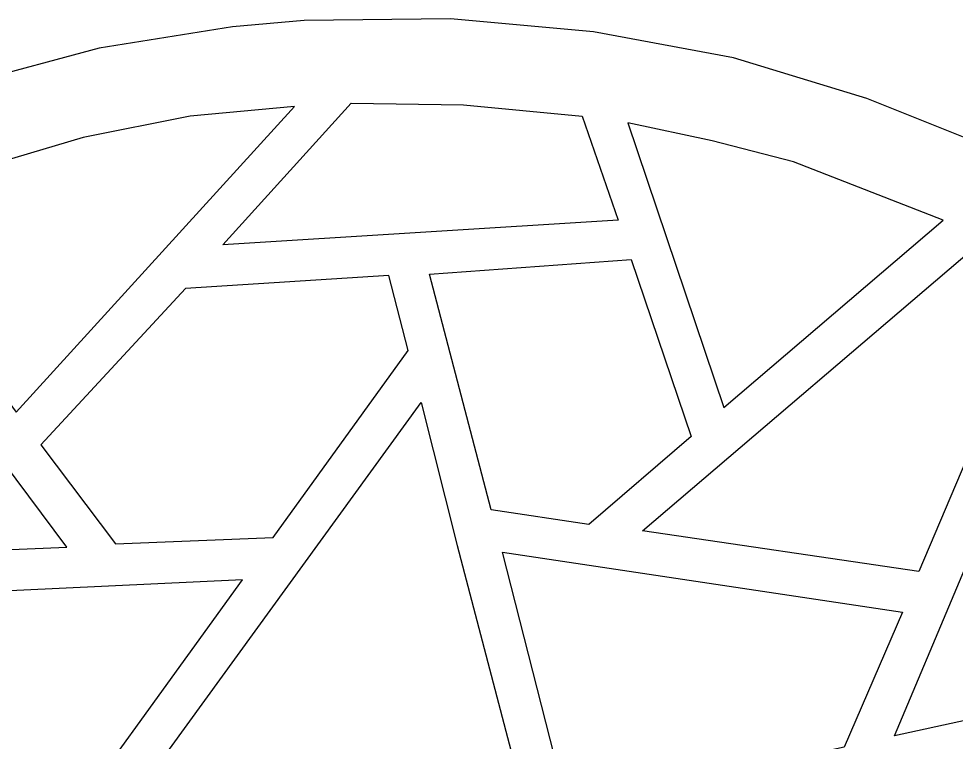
# Model space of a CAD drawing. Header units: centimetres. Extents: x -7.5 to 6.2, y -14.2 to 13.7.
# Drawn here: x -2.467 to 2.03, y -3.953 to -0.482 of the extents above; entities that cross this region are included whole.
import ezdxf

# ---------------------------------------------------------------- set-up
doc = ezdxf.new("R2010")
doc.units = ezdxf.units.CM
doc.header["$MEASUREMENT"] = 0

msp = doc.modelspace()

# ---------------------------------------------------------------- linework, layer by layer
at = {"color": 242}
for points, knots in [([(-1.09796, -0.49), (-1.09796, -0.49), (-0.39593, -0.48225), (-0.39593, -0.48225), (-0.39593, -0.48225), (-0.39593, -0.48225), (0.29056, -0.54457), (0.29056, -0.54457), (0.29056, -0.54457), (0.29056, -0.54457), (0.96125, -0.66938), (0.96125, -0.66938), (0.96125, -0.66938), (0.96125, -0.66938), (1.60086, -0.86453), (1.60086, -0.86453), (1.60086, -0.86453), (1.60086, -0.86453), (2.22492, -1.114), (2.22492, -1.114), (2.22492, -1.114), (2.22492, -1.114), (2.80988, -1.42609), (2.80988, -1.42609), (2.80988, -1.42609), (2.80988, -1.42609), (3.35589, -1.79274), (3.35589, -1.79274), (3.35589, -1.79274), (3.35589, -1.79274), (3.87055, -2.20603), (3.87055, -2.20603), (3.87055, -2.20603), (3.87055, -2.20603), (4.34642, -2.65847), (4.34642, -2.65847), (4.34642, -2.65847), (4.34642, -2.65847), (4.76766, -3.15769), (4.76766, -3.15769), (4.76766, -3.15769), (4.76766, -3.15769), (5.14985, -3.71135), (5.14985, -3.71135), (5.14985, -3.71135), (5.14985, -3.71135), (5.46971, -4.28866), (5.46971, -4.28866), (5.46971, -4.28866), (5.46971, -4.28866), (5.74262, -4.90479), (5.74262, -4.90479), (5.74262, -4.90479), (5.74262, -4.90479), (5.95324, -5.54438), (5.95324, -5.54438), (5.95324, -5.54438), (5.95324, -5.54438), (6.09367, -6.22308), (6.09367, -6.22308), (6.09367, -6.22308), (6.09367, -6.22308), (6.17943, -6.91721), (6.17943, -6.91721), (6.17943, -6.91721), (6.17943, -6.91721), (6.1872, -7.61925), (6.1872, -7.61925), (6.1872, -7.61925), (6.1872, -7.61925), (6.12487, -8.31347), (6.12487, -8.31347), (6.12487, -8.31347), (6.12487, -8.31347), (5.9923, -8.97643), (5.9923, -8.97643), (5.9923, -8.97643), (5.9923, -8.97643), (5.8051, -9.62376), (5.8051, -9.62376), (5.8051, -9.62376), (5.8051, -9.62376), (5.54768, -10.23988), (5.54768, -10.23988), (5.54768, -10.23988), (5.54768, -10.23988), (5.24331, -10.82489), (5.24331, -10.82489), (5.24331, -10.82489), (5.24331, -10.82489), (4.87692, -11.37093), (4.87692, -11.37093), (4.87692, -11.37093), (4.87692, -11.37093), (4.46338, -11.88568), (4.46338, -11.88568), (4.46338, -11.88568), (4.46338, -11.88568), (4.00322, -12.36148), (4.00322, -12.36148), (4.00322, -12.36148), (4.00322, -12.36148), (3.50407, -12.79056), (3.50407, -12.79056), (3.50407, -12.79056), (3.50407, -12.79056), (2.95804, -13.17276), (2.95804, -13.17276), (2.95804, -13.17276), (2.95804, -13.17276), (2.38085, -13.49262), (2.38085, -13.49262), (2.38085, -13.49262), (2.38085, -13.49262), (1.76476, -13.76553), (1.76476, -13.76553), (1.76476, -13.76553), (1.76476, -13.76553), (1.11731, -13.9684), (1.11731, -13.9684), (1.11731, -13.9684), (1.11731, -13.9684), (0.44645, -14.11658), (0.44645, -14.11658), (0.44645, -14.11658), (0.44645, -14.11658), (-0.24777, -14.19457), (-0.24777, -14.19457), (-0.24777, -14.19457), (-0.24777, -14.19457), (-0.95756, -14.20233), (-0.95756, -14.20233), (-0.95756, -14.20233), (-0.95756, -14.20233), (-1.64391, -14.14002), (-1.64391, -14.14002), (-1.64391, -14.14002), (-1.64391, -14.14002), (-2.31475, -14.00728), (-2.31475, -14.00728), (-2.31475, -14.00728), (-2.31475, -14.00728), (-2.95437, -13.82005), (-2.95437, -13.82005), (-2.95437, -13.82005), (-2.95437, -13.82005), (-3.57051, -13.56283), (-3.57051, -13.56283), (-3.57051, -13.56283), (-3.57051, -13.56283), (-4.15547, -13.25849), (-4.15547, -13.25849), (-4.15547, -13.25849), (-4.15547, -13.25849), (-4.7014, -12.89982), (-4.7014, -12.89982), (-4.7014, -12.89982), (-4.7014, -12.89982), (-5.21633, -12.48629), (-5.21633, -12.48629), (-5.21633, -12.48629), (-5.21633, -12.48629), (-5.69209, -12.02612), (-5.69209, -12.02612), (-5.69209, -12.02612), (-5.69209, -12.02612), (-6.12114, -11.51923), (-6.12114, -11.51923), (-6.12114, -11.51923), (-6.12114, -11.51923), (-6.49548, -10.98094), (-6.49548, -10.98094), (-6.49548, -10.98094), (-6.49548, -10.98094), (-6.823, -10.39592), (-6.823, -10.39592), (-6.823, -10.39592), (-6.823, -10.39592), (-7.08821, -9.7876), (-7.08821, -9.7876), (-7.08821, -9.7876), (-7.08821, -9.7876), (-7.3067, -9.14018), (-7.3067, -9.14018), (-7.3067, -9.14018), (-7.3067, -9.14018), (-7.44709, -8.46151), (-7.44709, -8.46151), (-7.44709, -8.46151), (-7.44709, -8.46151), (-7.52514, -7.76739), (-7.52514, -7.76739), (-7.52514, -7.76739), (-7.52514, -7.76739), (-7.54065, -7.34608), (-7.54065, -7.34608), (-7.54065, -7.34608), (-7.54065, -7.34608), (-7.50948, -6.69105), (-7.50948, -6.69105), (-7.50948, -6.69105), (-7.50948, -6.69105), (-7.42368, -6.05142), (-7.42368, -6.05142), (-7.42368, -6.05142), (-7.42368, -6.05142), (-7.27539, -5.44292), (-7.27539, -5.44292), (-7.27539, -5.44292), (-7.27539, -5.44292), (-7.07268, -4.85013), (-7.07268, -4.85013), (-7.07268, -4.85013), (-7.07268, -4.85013), (-6.823, -4.28083), (-6.823, -4.28083), (-6.823, -4.28083), (-6.823, -4.28083), (-6.51888, -3.75044), (-6.51888, -3.75044), (-6.51888, -3.75044), (-6.51888, -3.75044), (-6.1679, -3.23555), (-6.1679, -3.23555), (-6.1679, -3.23555), (-6.1679, -3.23555), (-5.78572, -2.76773), (-5.78572, -2.76773), (-5.78572, -2.76773), (-5.78572, -2.76773), (-5.35671, -2.33082), (-5.35671, -2.33082), (-5.35671, -2.33082), (-5.35671, -2.33082), (-4.88871, -1.92517), (-4.88871, -1.92517), (-4.88871, -1.92517), (-4.88871, -1.92517), (-4.38172, -1.57418), (-4.38172, -1.57418), (-4.38172, -1.57418), (-4.38172, -1.57418), (-3.85122, -1.26221), (-3.85122, -1.26221), (-3.85122, -1.26221), (-3.85122, -1.26221), (-3.28176, -0.99701), (-3.28176, -0.99701), (-3.28176, -0.99701), (-3.28176, -0.99701), (-2.68907, -0.78639), (-2.68907, -0.78639), (-2.68907, -0.78639), (-2.68907, -0.78639), (-2.0807, -0.62261), (-2.0807, -0.62261), (-2.0807, -0.62261), (-2.0807, -0.62261), (-1.44112, -0.52113), (-1.44112, -0.52113), (-1.44112, -0.52113), (-1.44112, -0.52113), (-1.09796, -0.49), (-1.09796, -0.49)], [0, 0, 0, 0, 0.0149254, 0.0149254, 0.0149254, 0.0149254, 0.0298507, 0.0298507, 0.0298507, 0.0298507, 0.0447761, 0.0447761, 0.0447761, 0.0447761, 0.0597015, 0.0597015, 0.0597015, 0.0597015, 0.0746269, 0.0746269, 0.0746269, 0.0746269, 0.0895522, 0.0895522, 0.0895522, 0.0895522, 0.1044776, 0.1044776, 0.1044776, 0.1044776, 0.119403, 0.119403, 0.119403, 0.119403, 0.1343284, 0.1343284, 0.1343284, 0.1343284, 0.1492537, 0.1492537, 0.1492537, 0.1492537, 0.1641791, 0.1641791, 0.1641791, 0.1641791, 0.1791045, 0.1791045, 0.1791045, 0.1791045, 0.1940299, 0.1940299, 0.1940299, 0.1940299, 0.2089552, 0.2089552, 0.2089552, 0.2089552, 0.2238806, 0.2238806, 0.2238806, 0.2238806, 0.238806, 0.238806, 0.238806, 0.238806, 0.2537313, 0.2537313, 0.2537313, 0.2537313, 0.2686567, 0.2686567, 0.2686567, 0.2686567, 0.2835821, 0.2835821, 0.2835821, 0.2835821, 0.2985075, 0.2985075, 0.2985075, 0.2985075, 0.3134328, 0.3134328, 0.3134328, 0.3134328, 0.3283582, 0.3283582, 0.3283582, 0.3283582, 0.3432836, 0.3432836, 0.3432836, 0.3432836, 0.358209, 0.358209, 0.358209, 0.358209, 0.3731343, 0.3731343, 0.3731343, 0.3731343, 0.3880597, 0.3880597, 0.3880597, 0.3880597, 0.4029851, 0.4029851, 0.4029851, 0.4029851, 0.4179104, 0.4179104, 0.4179104, 0.4179104, 0.4328358, 0.4328358, 0.4328358, 0.4328358, 0.4477612, 0.4477612, 0.4477612, 0.4477612, 0.4626866, 0.4626866, 0.4626866, 0.4626866, 0.4776119, 0.4776119, 0.4776119, 0.4776119, 0.4925373, 0.4925373, 0.4925373, 0.4925373, 0.5074627, 0.5074627, 0.5074627, 0.5074627, 0.5223881, 0.5223881, 0.5223881, 0.5223881, 0.5373134, 0.5373134, 0.5373134, 0.5373134, 0.5522388, 0.5522388, 0.5522388, 0.5522388, 0.5671642, 0.5671642, 0.5671642, 0.5671642, 0.5820896, 0.5820896, 0.5820896, 0.5820896, 0.5970149, 0.5970149, 0.5970149, 0.5970149, 0.6119403, 0.6119403, 0.6119403, 0.6119403, 0.6268657, 0.6268657, 0.6268657, 0.6268657, 0.641791, 0.641791, 0.641791, 0.641791, 0.6567164, 0.6567164, 0.6567164, 0.6567164, 0.6716418, 0.6716418, 0.6716418, 0.6716418, 0.6865672, 0.6865672, 0.6865672, 0.6865672, 0.7014925, 0.7014925, 0.7014925, 0.7014925, 0.7164179, 0.7164179, 0.7164179, 0.7164179, 0.7313433, 0.7313433, 0.7313433, 0.7313433, 0.7462687, 0.7462687, 0.7462687, 0.7462687, 0.761194, 0.761194, 0.761194, 0.761194, 0.7761194, 0.7761194, 0.7761194, 0.7761194, 0.7910448, 0.7910448, 0.7910448, 0.7910448, 0.8059701, 0.8059701, 0.8059701, 0.8059701, 0.8208955, 0.8208955, 0.8208955, 0.8208955, 0.8358209, 0.8358209, 0.8358209, 0.8358209, 0.8507463, 0.8507463, 0.8507463, 0.8507463, 0.8656716, 0.8656716, 0.8656716, 0.8656716, 0.880597, 0.880597, 0.880597, 0.880597, 0.8955224, 0.8955224, 0.8955224, 0.8955224, 0.9104478, 0.9104478, 0.9104478, 0.9104478, 0.9253731, 0.9253731, 0.9253731, 0.9253731, 0.9402985, 0.9402985, 0.9402985, 0.9402985, 0.9552239, 0.9552239, 0.9552239, 0.9552239, 0.9701493, 0.9701493, 0.9701493, 0.9701493, 1, 1, 1, 1]), ([(-0.87168, -0.8879), (-0.87168, -0.8879), (-1.48795, -1.56635), (-1.48795, -1.56635), (-1.48795, -1.56635), (-1.48795, -1.56635), (0.4075, -1.44932), (0.4075, -1.44932), (0.4075, -1.44932), (0.4075, -1.44932), (0.23591, -0.95014), (0.23591, -0.95014), (0.23591, -0.95014), (0.23591, -0.95014), (-0.33341, -0.89566), (-0.33341, -0.89566), (-0.33341, -0.89566), (-0.33341, -0.89566), (-0.87168, -0.8879), (-0.87168, -0.8879)], [0, 0, 0, 0, 0.1666667, 0.1666667, 0.1666667, 0.1666667, 0.3333333, 0.3333333, 0.3333333, 0.3333333, 0.5, 0.5, 0.5, 0.5, 0.6666667, 0.6666667, 0.6666667, 0.6666667, 1, 1, 1, 1]), ([(-3.19613, -1.3949), (-3.19613, -1.3949), (-2.68118, -1.20769), (-2.68118, -1.20769), (-2.68118, -1.20769), (-2.68118, -1.20769), (-2.15863, -1.05158), (-2.15863, -1.05158), (-2.15863, -1.05158), (-2.15863, -1.05158), (-1.64391, -0.95014), (-1.64391, -0.95014), (-1.64391, -0.95014), (-1.64391, -0.95014), (-1.14474, -0.90338), (-1.14474, -0.90338), (-1.14474, -0.90338), (-1.14474, -0.90338), (-2.47853, -2.36991), (-2.47853, -2.36991), (-2.47853, -2.36991), (-2.47853, -2.36991), (-3.19613, -1.3949), (-3.19613, -1.3949)], [0, 0, 0, 0, 0.1428571, 0.1428571, 0.1428571, 0.1428571, 0.2857143, 0.2857143, 0.2857143, 0.2857143, 0.4285714, 0.4285714, 0.4285714, 0.4285714, 0.5714286, 0.5714286, 0.5714286, 0.5714286, 0.7142857, 0.7142857, 0.7142857, 0.7142857, 1, 1, 1, 1]), ([(1.9674, -1.44932), (1.9674, -1.44932), (0.91444, -2.34653), (0.91444, -2.34653), (0.91444, -2.34653), (0.91444, -2.34653), (0.4543, -0.98138), (0.4543, -0.98138), (0.4543, -0.98138), (0.4543, -0.98138), (0.85991, -1.06722), (0.85991, -1.06722), (0.85991, -1.06722), (0.85991, -1.06722), (1.24992, -1.16858), (1.24992, -1.16858), (1.24992, -1.16858), (1.24992, -1.16858), (1.9674, -1.44932), (1.9674, -1.44932)], [0, 0, 0, 0, 0.1666667, 0.1666667, 0.1666667, 0.1666667, 0.3333333, 0.3333333, 0.3333333, 0.3333333, 0.5, 0.5, 0.5, 0.5, 0.6666667, 0.6666667, 0.6666667, 0.6666667, 1, 1, 1, 1]), ([(-3.3833, -1.48059), (-3.3833, -1.48059), (-2.23661, -3.01723), (-2.23661, -3.01723), (-2.23661, -3.01723), (-2.23661, -3.01723), (-3.9137, -3.08741), (-3.9137, -3.08741), (-3.9137, -3.08741), (-3.9137, -3.08741), (-3.60955, -1.58976), (-3.60955, -1.58976), (-3.60955, -1.58976), (-3.60955, -1.58976), (-3.3833, -1.48059), (-3.3833, -1.48059)], [0, 0, 0, 0, 0.2, 0.2, 0.2, 0.2, 0.4, 0.4, 0.4, 0.4, 0.6, 0.6, 0.6, 0.6, 1, 1, 1, 1]), ([(2.17037, -1.53526), (2.17037, -1.53526), (0.5245, -2.93926), (0.5245, -2.93926), (0.5245, -2.93926), (0.5245, -2.93926), (1.8504, -3.1342), (1.8504, -3.1342), (1.8504, -3.1342), (1.8504, -3.1342), (2.45883, -1.69907), (2.45883, -1.69907), (2.45883, -1.69907), (2.45883, -1.69907), (2.17037, -1.53526), (2.17037, -1.53526)], [0, 0, 0, 0, 0.2, 0.2, 0.2, 0.2, 0.4, 0.4, 0.4, 0.4, 0.6, 0.6, 0.6, 0.6, 1, 1, 1, 1]), ([(-0.20093, -2.83787), (-0.20093, -2.83787), (0.26716, -2.90806), (0.26716, -2.90806), (0.26716, -2.90806), (0.26716, -2.90806), (0.7585, -2.48679), (0.7585, -2.48679), (0.7585, -2.48679), (0.7585, -2.48679), (0.46984, -1.6366), (0.46984, -1.6366), (0.46984, -1.6366), (0.46984, -1.6366), (-0.49733, -1.70683), (-0.49733, -1.70683), (-0.49733, -1.70683), (-0.49733, -1.70683), (-0.20093, -2.83787), (-0.20093, -2.83787)], [0, 0, 0, 0, 0.1666667, 0.1666667, 0.1666667, 0.1666667, 0.3333333, 0.3333333, 0.3333333, 0.3333333, 0.5, 0.5, 0.5, 0.5, 0.6666667, 0.6666667, 0.6666667, 0.6666667, 1, 1, 1, 1]), ([(-0.59874, -2.07335), (-0.59874, -2.07335), (-1.24617, -2.97038), (-1.24617, -2.97038), (-1.24617, -2.97038), (-1.24617, -2.97038), (-2.00276, -3.00156), (-2.00276, -3.00156), (-2.00276, -3.00156), (-2.00276, -3.00156), (-2.36152, -2.52579), (-2.36152, -2.52579), (-2.36152, -2.52579), (-2.36152, -2.52579), (-1.6673, -1.77706), (-1.6673, -1.77706), (-1.6673, -1.77706), (-1.6673, -1.77706), (-0.6923, -1.71462), (-0.6923, -1.71462), (-0.6923, -1.71462), (-0.6923, -1.71462), (-0.59874, -2.07335), (-0.59874, -2.07335)], [0, 0, 0, 0, 0.1428571, 0.1428571, 0.1428571, 0.1428571, 0.2857143, 0.2857143, 0.2857143, 0.2857143, 0.4285714, 0.4285714, 0.4285714, 0.4285714, 0.5714286, 0.5714286, 0.5714286, 0.5714286, 0.7142857, 0.7142857, 0.7142857, 0.7142857, 1, 1, 1, 1]), ([(1.73352, -3.92201), (1.73352, -3.92201), (3.38704, -3.56321), (3.38704, -3.56321), (3.38704, -3.56321), (3.38704, -3.56321), (3.1765, -2.15149), (3.1765, -2.15149), (3.1765, -2.15149), (3.1765, -2.15149), (2.63042, -1.79274), (2.63042, -1.79274), (2.63042, -1.79274), (2.63042, -1.79274), (1.73352, -3.92201), (1.73352, -3.92201)], [0, 0, 0, 0, 0.2, 0.2, 0.2, 0.2, 0.4, 0.4, 0.4, 0.4, 0.6, 0.6, 0.6, 0.6, 1, 1, 1, 1]), ([(-0.36477, -3.00943), (-0.36477, -3.00943), (-0.53635, -2.32311), (-0.53635, -2.32311), (-0.53635, -2.32311), (-0.53635, -2.32311), (-1.81552, -4.08579), (-1.81552, -4.08579), (-1.81552, -4.08579), (-1.81552, -4.08579), (0.03311, -4.52259), (0.03311, -4.52259), (0.03311, -4.52259), (0.03311, -4.52259), (-0.36477, -3.00943), (-0.36477, -3.00943)], [0, 0, 0, 0, 0.2, 0.2, 0.2, 0.2, 0.4, 0.4, 0.4, 0.4, 0.6, 0.6, 0.6, 0.6, 1, 1, 1, 1]), ([(1.49162, -3.97657), (1.49162, -3.97657), (1.77248, -3.32922), (1.77248, -3.32922), (1.77248, -3.32922), (1.77248, -3.32922), (-0.14636, -3.04055), (-0.14636, -3.04055), (-0.14636, -3.04055), (-0.14636, -3.04055), (0.16573, -4.26519), (0.16573, -4.26519), (0.16573, -4.26519), (0.16573, -4.26519), (1.49162, -3.97657), (1.49162, -3.97657)], [0, 0, 0, 0, 0.2, 0.2, 0.2, 0.2, 0.4, 0.4, 0.4, 0.4, 0.6, 0.6, 0.6, 0.6, 1, 1, 1, 1]), ([(-2.68118, -3.23555), (-2.68118, -3.23555), (-1.39433, -3.17329), (-1.39433, -3.17329), (-1.39433, -3.17329), (-1.39433, -3.17329), (-2.46292, -4.65522), (-2.46292, -4.65522), (-2.46292, -4.65522), (-2.46292, -4.65522), (-2.68118, -3.23555), (-2.68118, -3.23555)], [0, 0, 0, 0, 0.25, 0.25, 0.25, 0.25, 0.5, 0.5, 0.5, 0.5, 1, 1, 1, 1])]:
    msp.add_open_spline(points, degree=3, knots=knots, dxfattribs=at)

doc.saveas('drawing.dxf')
